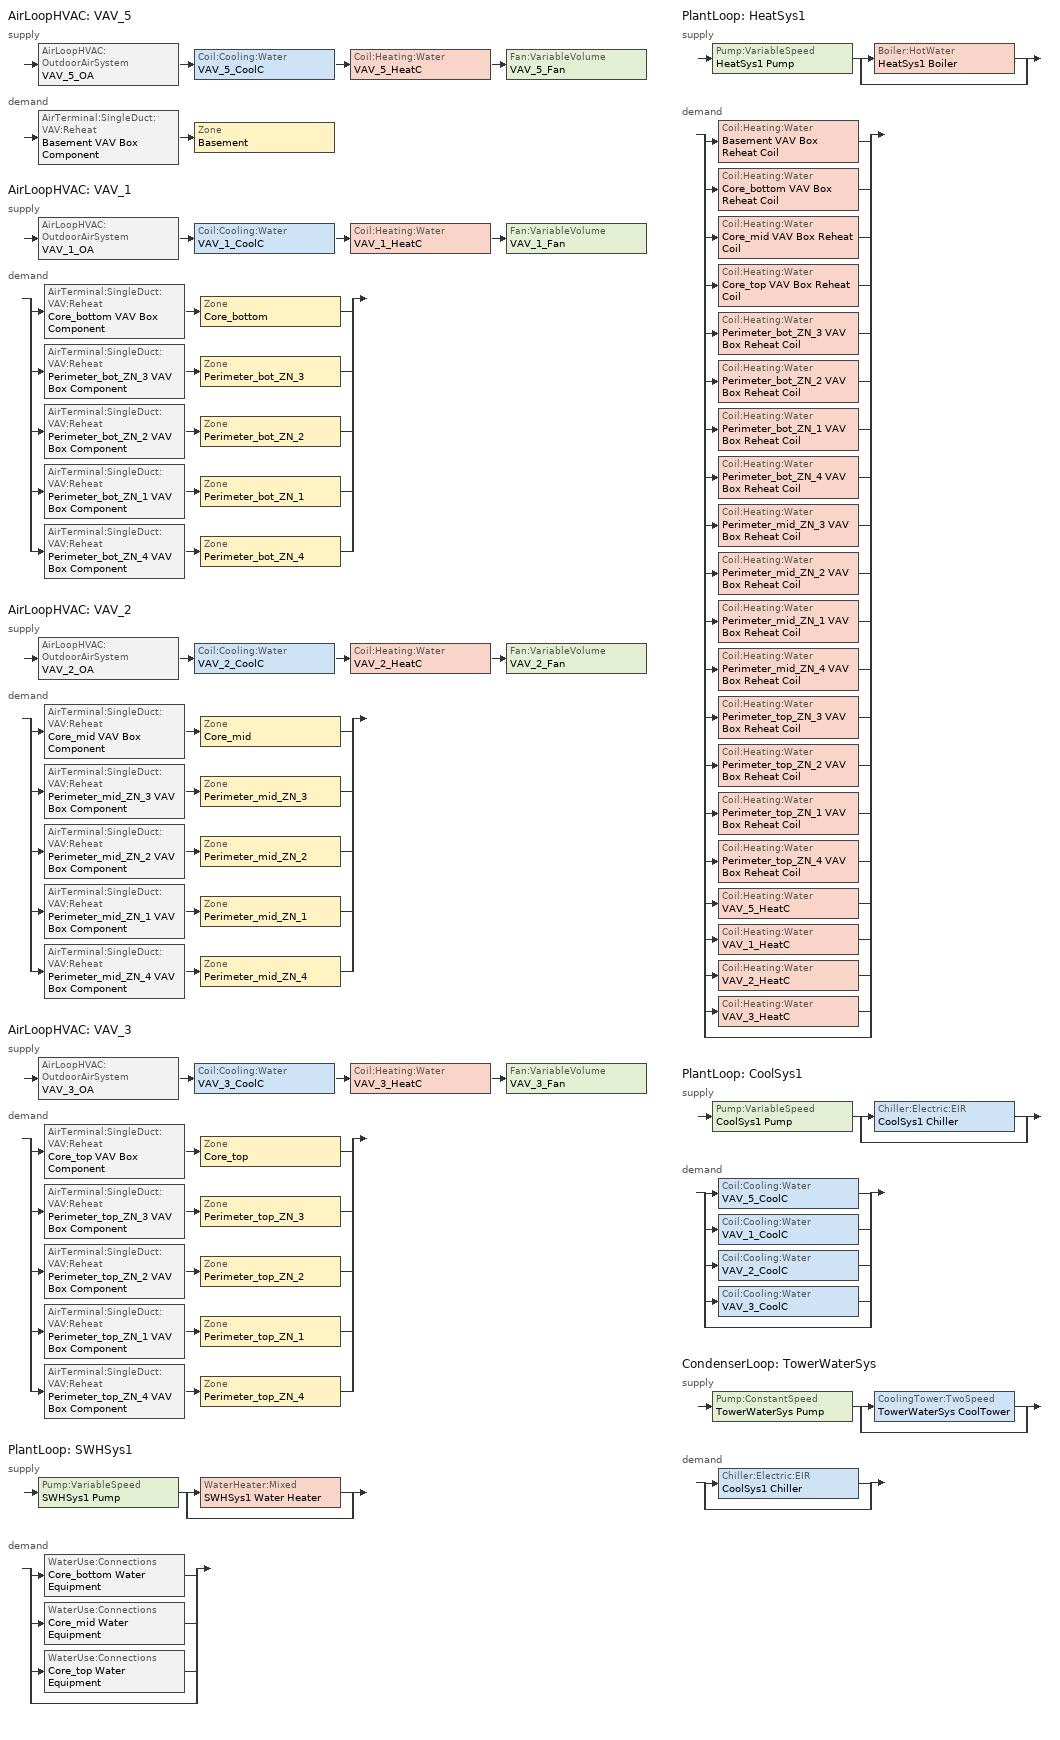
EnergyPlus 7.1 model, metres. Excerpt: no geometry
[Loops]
AirLoopHVAC 'VAV_5'
 supply: AirLoopHVAC:OutdoorAirSystem 'VAV_5_OA' > Coil:Cooling:Water 'VAV_5_CoolC' > Coil:Heating:Water 'VAV_5_HeatC' > Fan:VariableVolume 'VAV_5_Fan'
 demand: AirTerminal:SingleDuct:VAV:Reheat 'Basement VAV Box Component' > Zone 'Basement'
AirLoopHVAC 'VAV_1'
 supply: AirLoopHVAC:OutdoorAirSystem 'VAV_1_OA' > Coil:Cooling:Water 'VAV_1_CoolC' > Coil:Heating:Water 'VAV_1_HeatC' > Fan:VariableVolume 'VAV_1_Fan'
 demand: split
  | AirTerminal:SingleDuct:VAV:Reheat 'Core_bottom VAV Box Component' > Zone 'Core_bottom'
  | AirTerminal:SingleDuct:VAV:Reheat 'Perimeter_bot_ZN_3 VAV Box Component' > Zone 'Perimeter_bot_ZN_3'
  | AirTerminal:SingleDuct:VAV:Reheat 'Perimeter_bot_ZN_2 VAV Box Component' > Zone 'Perimeter_bot_ZN_2'
  | AirTerminal:SingleDuct:VAV:Reheat 'Perimeter_bot_ZN_1 VAV Box Component' > Zone 'Perimeter_bot_ZN_1'
  | AirTerminal:SingleDuct:VAV:Reheat 'Perimeter_bot_ZN_4 VAV Box Component' > Zone 'Perimeter_bot_ZN_4'
AirLoopHVAC 'VAV_2'
 supply: AirLoopHVAC:OutdoorAirSystem 'VAV_2_OA' > Coil:Cooling:Water 'VAV_2_CoolC' > Coil:Heating:Water 'VAV_2_HeatC' > Fan:VariableVolume 'VAV_2_Fan'
 demand: split
  | AirTerminal:SingleDuct:VAV:Reheat 'Core_mid VAV Box Component' > Zone 'Core_mid'
  | AirTerminal:SingleDuct:VAV:Reheat 'Perimeter_mid_ZN_3 VAV Box Component' > Zone 'Perimeter_mid_ZN_3'
  | AirTerminal:SingleDuct:VAV:Reheat 'Perimeter_mid_ZN_2 VAV Box Component' > Zone 'Perimeter_mid_ZN_2'
  | AirTerminal:SingleDuct:VAV:Reheat 'Perimeter_mid_ZN_1 VAV Box Component' > Zone 'Perimeter_mid_ZN_1'
  | AirTerminal:SingleDuct:VAV:Reheat 'Perimeter_mid_ZN_4 VAV Box Component' > Zone 'Perimeter_mid_ZN_4'
AirLoopHVAC 'VAV_3'
 supply: AirLoopHVAC:OutdoorAirSystem 'VAV_3_OA' > Coil:Cooling:Water 'VAV_3_CoolC' > Coil:Heating:Water 'VAV_3_HeatC' > Fan:VariableVolume 'VAV_3_Fan'
 demand: split
  | AirTerminal:SingleDuct:VAV:Reheat 'Core_top VAV Box Component' > Zone 'Core_top'
  | AirTerminal:SingleDuct:VAV:Reheat 'Perimeter_top_ZN_3 VAV Box Component' > Zone 'Perimeter_top_ZN_3'
  | AirTerminal:SingleDuct:VAV:Reheat 'Perimeter_top_ZN_2 VAV Box Component' > Zone 'Perimeter_top_ZN_2'
  | AirTerminal:SingleDuct:VAV:Reheat 'Perimeter_top_ZN_1 VAV Box Component' > Zone 'Perimeter_top_ZN_1'
  | AirTerminal:SingleDuct:VAV:Reheat 'Perimeter_top_ZN_4 VAV Box Component' > Zone 'Perimeter_top_ZN_4'
PlantLoop 'SWHSys1'
 supply: Pump:VariableSpeed 'SWHSys1 Pump' > split
  | WaterHeater:Mixed 'SWHSys1 Water Heater'
  | bypass
 demand: split
  | WaterUse:Connections 'Core_bottom Water Equipment'
  | WaterUse:Connections 'Core_mid Water Equipment'
  | WaterUse:Connections 'Core_top Water Equipment'
  | bypass
PlantLoop 'HeatSys1'
 supply: Pump:VariableSpeed 'HeatSys1 Pump' > split
  | Boiler:HotWater 'HeatSys1 Boiler'
  | bypass
 demand: split
  | Coil:Heating:Water 'Basement VAV Box Reheat Coil'
  | Coil:Heating:Water 'Core_bottom VAV Box Reheat Coil'
  | Coil:Heating:Water 'Core_mid VAV Box Reheat Coil'
  | Coil:Heating:Water 'Core_top VAV Box Reheat Coil'
  | Coil:Heating:Water 'Perimeter_bot_ZN_3 VAV Box Reheat Coil'
  | Coil:Heating:Water 'Perimeter_bot_ZN_2 VAV Box Reheat Coil'
  | Coil:Heating:Water 'Perimeter_bot_ZN_1 VAV Box Reheat Coil'
  | Coil:Heating:Water 'Perimeter_bot_ZN_4 VAV Box Reheat Coil'
  | Coil:Heating:Water 'Perimeter_mid_ZN_3 VAV Box Reheat Coil'
  | Coil:Heating:Water 'Perimeter_mid_ZN_2 VAV Box Reheat Coil'
  | Coil:Heating:Water 'Perimeter_mid_ZN_1 VAV Box Reheat Coil'
  | Coil:Heating:Water 'Perimeter_mid_ZN_4 VAV Box Reheat Coil'
  | Coil:Heating:Water 'Perimeter_top_ZN_3 VAV Box Reheat Coil'
  | Coil:Heating:Water 'Perimeter_top_ZN_2 VAV Box Reheat Coil'
  | Coil:Heating:Water 'Perimeter_top_ZN_1 VAV Box Reheat Coil'
  | Coil:Heating:Water 'Perimeter_top_ZN_4 VAV Box Reheat Coil'
  | Coil:Heating:Water 'VAV_5_HeatC'
  | Coil:Heating:Water 'VAV_1_HeatC'
  | Coil:Heating:Water 'VAV_2_HeatC'
  | Coil:Heating:Water 'VAV_3_HeatC'
  | bypass
PlantLoop 'CoolSys1'
 supply: Pump:VariableSpeed 'CoolSys1 Pump' > split
  | Chiller:Electric:EIR 'CoolSys1 Chiller'
  | bypass
 demand: split
  | Coil:Cooling:Water 'VAV_5_CoolC'
  | Coil:Cooling:Water 'VAV_1_CoolC'
  | Coil:Cooling:Water 'VAV_2_CoolC'
  | Coil:Cooling:Water 'VAV_3_CoolC'
  | bypass
CondenserLoop 'TowerWaterSys'
 supply: Pump:ConstantSpeed 'TowerWaterSys Pump' > split
  | CoolingTower:TwoSpeed 'TowerWaterSys CoolTower'
  | bypass
 demand: split
  | Chiller:Electric:EIR 'CoolSys1 Chiller'
  | bypass
[ComponentCost:LineItem]
Name | Line Item Type | Item | Cost per Each {$} | Quantity | Cost per Unit of Output Capacity {$/kW}
People:Basement | General | Basement | 1 | 95.8476
LIGHTING EQUIP:Basement | Lights | Basement |  |  | 1
ElectricEquipment:Basement:PlugMisc | General | Basement | 1 | 17.2454
People:Core_bottom | General | Core_bottom | 1 | 136.239
LIGHTING EQUIP:Core_bottom | Lights | Core_bottom |  |  | 1
ElectricEquipment:Core_bottom:PlugMisc | General | Core_bottom | 1 | 20.4358
People:Core_mid | General | Core_mid | 1 | 1362.39
LIGHTING EQUIP:Core_mid | Lights | Core_mid |  |  | 1
ElectricEquipment:Core_mid:PlugMisc | General | Core_mid | 1 | 204.3585
Infiltration:Core_top | General | Core_top | 1 | 0.7721
People:Core_top | General | Core_top | 1 | 136.239
LIGHTING EQUIP:Core_top | Lights | Core_top |  |  | 1
ElectricEquipment:Core_top:Elevators | General | Core_top | 1 | 240.7403
Infiltration:Perimeter_bot_ZN_3 | General | Perimeter_bot_ZN_3 | 1 | 0.0597
People:Perimeter_bot_ZN_3 | General | Perimeter_bot_ZN_3 | 1 | 16.8616
LIGHTING EQUIP:Perimeter_bot_ZN_3 | Lights | Perimeter_bot_ZN_3 |  |  | 1
ElectricEquipment:Perimeter_bot_ZN_3:PlugMisc | General | Perimeter_bot_ZN_3 | 1 | 2.5292
Infiltration:Perimeter_bot_ZN_2 | General | Perimeter_bot_ZN_2 | 1 | 0.04
People:Perimeter_bot_ZN_2 | General | Perimeter_bot_ZN_2 | 1 | 10.8663
LIGHTING EQUIP:Perimeter_bot_ZN_2 | Lights | Perimeter_bot_ZN_2 |  |  | 1
ElectricEquipment:Perimeter_bot_ZN_2:PlugMisc | General | Perimeter_bot_ZN_2 | 1 | 1.6299
Infiltration:Perimeter_bot_ZN_1 | General | Perimeter_bot_ZN_1 | 1 | 0.0597
People:Perimeter_bot_ZN_1 | General | Perimeter_bot_ZN_1 | 1 | 16.862
LIGHTING EQUIP:Perimeter_bot_ZN_1 | Lights | Perimeter_bot_ZN_1 |  |  | 1
ElectricEquipment:Perimeter_bot_ZN_1:PlugMisc | General | Perimeter_bot_ZN_1 | 1 | 2.5293
Infiltration:Perimeter_bot_ZN_4 | General | Perimeter_bot_ZN_4 | 1 | 0.04
People:Perimeter_bot_ZN_4 | General | Perimeter_bot_ZN_4 | 1 | 10.8663
LIGHTING EQUIP:Perimeter_bot_ZN_4 | Lights | Perimeter_bot_ZN_4 |  |  | 1
ElectricEquipment:Perimeter_bot_ZN_4:PlugMisc | General | Perimeter_bot_ZN_4 | 1 | 1.6299
Infiltration:Perimeter_mid_ZN_3 | General | Perimeter_mid_ZN_3 | 1 | 0.5972
People:Perimeter_mid_ZN_3 | General | Perimeter_mid_ZN_3 | 1 | 168.6161
LIGHTING EQUIP:Perimeter_mid_ZN_3 | Lights | Perimeter_mid_ZN_3 |  |  | 1
ElectricEquipment:Perimeter_mid_ZN_3:PlugMisc | General | Perimeter_mid_ZN_3 | 1 | 25.2924
Infiltration:Perimeter_mid_ZN_2 | General | Perimeter_mid_ZN_2 | 1 | 0.4003
People:Perimeter_mid_ZN_2 | General | Perimeter_mid_ZN_2 | 1 | 108.6626
LIGHTING EQUIP:Perimeter_mid_ZN_2 | Lights | Perimeter_mid_ZN_2 |  |  | 1
ElectricEquipment:Perimeter_mid_ZN_2:PlugMisc | General | Perimeter_mid_ZN_2 | 1 | 16.2994
Infiltration:Perimeter_mid_ZN_1 | General | Perimeter_mid_ZN_1 | 1 | 0.5972
People:Perimeter_mid_ZN_1 | General | Perimeter_mid_ZN_1 | 1 | 168.6198
LIGHTING EQUIP:Perimeter_mid_ZN_1 | Lights | Perimeter_mid_ZN_1 |  |  | 1
ElectricEquipment:Perimeter_mid_ZN_1:PlugMisc | General | Perimeter_mid_ZN_1 | 1 | 25.293
Infiltration:Perimeter_mid_ZN_4 | General | Perimeter_mid_ZN_4 | 1 | 0.4003
People:Perimeter_mid_ZN_4 | General | Perimeter_mid_ZN_4 | 1 | 108.6626
LIGHTING EQUIP:Perimeter_mid_ZN_4 | Lights | Perimeter_mid_ZN_4 |  |  | 1
ElectricEquipment:Perimeter_mid_ZN_4:PlugMisc | General | Perimeter_mid_ZN_4 | 1 | 16.2994
Infiltration:Perimeter_top_ZN_3 | General | Perimeter_top_ZN_3 | 1 | 0.1553
People:Perimeter_top_ZN_3 | General | Perimeter_top_ZN_3 | 1 | 16.8616
LIGHTING EQUIP:Perimeter_top_ZN_3 | Lights | Perimeter_top_ZN_3 |  |  | 1
ElectricEquipment:Perimeter_top_ZN_3:PlugMisc | General | Perimeter_top_ZN_3 | 1 | 2.5292
Infiltration:Perimeter_top_ZN_2 | General | Perimeter_top_ZN_2 | 1 | 0.1016
People:Perimeter_top_ZN_2 | General | Perimeter_top_ZN_2 | 1 | 10.8663
LIGHTING EQUIP:Perimeter_top_ZN_2 | Lights | Perimeter_top_ZN_2 |  |  | 1
ElectricEquipment:Perimeter_top_ZN_2:PlugMisc | General | Perimeter_top_ZN_2 | 1 | 1.6299
Infiltration:Perimeter_top_ZN_1 | General | Perimeter_top_ZN_1 | 1 | 0.1553
People:Perimeter_top_ZN_1 | General | Perimeter_top_ZN_1 | 1 | 16.862
LIGHTING EQUIP:Perimeter_top_ZN_1 | Lights | Perimeter_top_ZN_1 |  |  | 1
ElectricEquipment:Perimeter_top_ZN_1:PlugMisc | General | Perimeter_top_ZN_1 | 1 | 2.5293
Infiltration:Perimeter_top_ZN_4 | General | Perimeter_top_ZN_4 | 1 | 0.1016
People:Perimeter_top_ZN_4 | General | Perimeter_top_ZN_4 | 1 | 10.8663
LIGHTING EQUIP:Perimeter_top_ZN_4 | Lights | Perimeter_top_ZN_4 |  |  | 1
ElectricEquipment:Perimeter_top_ZN_4:PlugMisc | General | Perimeter_top_ZN_4 | 1 | 1.6299
[Sizing:Zone] Zone Cooling Design Supply Air Temperature {C}=14; Zone Heating Design Supply Air Temperature {C}=40; Zone Cooling Design Supply Air Humidity Ratio {kg-H2O/kg-air}=0.0085; Zone Heating Design Supply Air Humidity Ratio {kg-H2O/kg-air}=0.008; Cooling Design Air Flow Method=DesignDayWithLimit; Cooling Minimum Air Flow {m3/s}=0; Cooling Minimum Air Flow Fraction=0; Heating Design Air Flow Method=DesignDay; Heating Design Air Flow Rate {m3/s}=0
Name | Design Specification Outdoor Air Object
Basement | SZ DSOA Basement
Core_bottom | SZ DSOA Core_bottom
Core_mid | SZ DSOA Core_mid
Core_top | SZ DSOA Core_top
Perimeter_bot_ZN_3 | SZ DSOA Perimeter_bot_ZN_3
Perimeter_bot_ZN_2 | SZ DSOA Perimeter_bot_ZN_2
Perimeter_bot_ZN_1 | SZ DSOA Perimeter_bot_ZN_1
Perimeter_bot_ZN_4 | SZ DSOA Perimeter_bot_ZN_4
Perimeter_mid_ZN_3 | SZ DSOA Perimeter_mid_ZN_3
Perimeter_mid_ZN_2 | SZ DSOA Perimeter_mid_ZN_2
Perimeter_mid_ZN_1 | SZ DSOA Perimeter_mid_ZN_1
Perimeter_mid_ZN_4 | SZ DSOA Perimeter_mid_ZN_4
Perimeter_top_ZN_3 | SZ DSOA Perimeter_top_ZN_3
Perimeter_top_ZN_2 | SZ DSOA Perimeter_top_ZN_2
Perimeter_top_ZN_1 | SZ DSOA Perimeter_top_ZN_1
Perimeter_top_ZN_4 | SZ DSOA Perimeter_top_ZN_4
[DesignSpecification:OutdoorAir] Outdoor Air Method=Flow/Zone; Outdoor Air Flow per Person {m3/s-person}=0; Outdoor Air Flow per Zone Floor Area {m3/s-m2}=0
Name | Outdoor Air Flow per Zone {m3/s}
SZ DSOA Basement | 0.958476
SZ DSOA Core_bottom; SZ DSOA Core_mid; SZ DSOA Core_top | 1.36239
SZ DSOA Perimeter_bot_ZN_3; SZ DSOA Perimeter_mid_ZN_3; SZ DSOA Perimeter_top_ZN_3 | 0.168616
SZ DSOA Perimeter_bot_ZN_2; SZ DSOA Perimeter_bot_ZN_4; SZ DSOA Perimeter_mid_ZN_2; SZ DSOA Perimeter_mid_ZN_4; SZ DSOA Perimeter_top_ZN_2; SZ DSOA Perimeter_top_ZN_4 | 0.108663
SZ DSOA Perimeter_bot_ZN_1; SZ DSOA Perimeter_mid_ZN_1; SZ DSOA Perimeter_top_ZN_1 | 0.16862
[ZoneControl:Thermostat] Control Type Schedule=Dual Zone Control Type Sched
Name | Zone or ZoneList | Control 1
Basement Thermostat | Basement | Basement DualSPSched
Core_bottom Thermostat | Core_bottom | Core_bottom DualSPSched
Core_mid Thermostat | Core_mid | Core_mid DualSPSched
Core_top Thermostat | Core_top | Core_top DualSPSched
Perimeter_bot_ZN_3 Thermostat | Perimeter_bot_ZN_3 | Perimeter_bot_ZN_3 DualSPSched
Perimeter_bot_ZN_2 Thermostat | Perimeter_bot_ZN_2 | Perimeter_bot_ZN_2 DualSPSched
Perimeter_bot_ZN_1 Thermostat | Perimeter_bot_ZN_1 | Perimeter_bot_ZN_1 DualSPSched
Perimeter_bot_ZN_4 Thermostat | Perimeter_bot_ZN_4 | Perimeter_bot_ZN_4 DualSPSched
Perimeter_mid_ZN_3 Thermostat | Perimeter_mid_ZN_3 | Perimeter_mid_ZN_3 DualSPSched
Perimeter_mid_ZN_2 Thermostat | Perimeter_mid_ZN_2 | Perimeter_mid_ZN_2 DualSPSched
Perimeter_mid_ZN_1 Thermostat | Perimeter_mid_ZN_1 | Perimeter_mid_ZN_1 DualSPSched
Perimeter_mid_ZN_4 Thermostat | Perimeter_mid_ZN_4 | Perimeter_mid_ZN_4 DualSPSched
Perimeter_top_ZN_3 Thermostat | Perimeter_top_ZN_3 | Perimeter_top_ZN_3 DualSPSched
Perimeter_top_ZN_2 Thermostat | Perimeter_top_ZN_2 | Perimeter_top_ZN_2 DualSPSched
Perimeter_top_ZN_1 Thermostat | Perimeter_top_ZN_1 | Perimeter_top_ZN_1 DualSPSched
Perimeter_top_ZN_4 Thermostat | Perimeter_top_ZN_4 | Perimeter_top_ZN_4 DualSPSched
[ThermostatSetpoint:DualSetpoint] Heating Setpoint Temperature Schedule=HTGSETP_SCH; Cooling Setpoint Temperature Schedule=CLGSETP_SCH
Basement DualSPSched; Core_bottom DualSPSched; Core_mid DualSPSched; Core_top DualSPSched; Perimeter_bot_ZN_3 DualSPSched; Perimeter_bot_ZN_2 DualSPSched; Perimeter_bot_ZN_1 DualSPSched; Perimeter_bot_ZN_4 DualSPSched; Perimeter_mid_ZN_3 DualSPSched; Perimeter_mid_ZN_2 DualSPSched; Perimeter_mid_ZN_1 DualSPSched; Perimeter_mid_ZN_4 DualSPSched; Perimeter_top_ZN_3 DualSPSched; Perimeter_top_ZN_2 DualSPSched; Perimeter_top_ZN_1 DualSPSched; Perimeter_top_ZN_4 DualSPSched
[Zone equipment]
Basement: Basement VAV Box Component
Core_bottom: Core_bottom VAV Box Component
Core_mid: Core_mid VAV Box Component
Core_top: Core_top VAV Box Component
Perimeter_bot_ZN_3: Perimeter_bot_ZN_3 VAV Box Component
Perimeter_bot_ZN_2: Perimeter_bot_ZN_2 VAV Box Component
Perimeter_bot_ZN_1: Perimeter_bot_ZN_1 VAV Box Component
Perimeter_bot_ZN_4: Perimeter_bot_ZN_4 VAV Box Component
Perimeter_mid_ZN_3: Perimeter_mid_ZN_3 VAV Box Component
Perimeter_mid_ZN_2: Perimeter_mid_ZN_2 VAV Box Component
Perimeter_mid_ZN_1: Perimeter_mid_ZN_1 VAV Box Component
Perimeter_mid_ZN_4: Perimeter_mid_ZN_4 VAV Box Component
Perimeter_top_ZN_3: Perimeter_top_ZN_3 VAV Box Component
Perimeter_top_ZN_2: Perimeter_top_ZN_2 VAV Box Component
Perimeter_top_ZN_1: Perimeter_top_ZN_1 VAV Box Component
Perimeter_top_ZN_4: Perimeter_top_ZN_4 VAV Box Component
[AirTerminal:SingleDuct:VAV:Reheat] Availability Schedule=ALWAYS_ON; Maximum Air Flow Rate {m3/s}=AUTOSIZE; Zone Minimum Air Flow Input Method=Constant; Constant Minimum Air Flow Fraction=0.3; Maximum Hot Water or Steam Flow Rate {m3/s}=AUTOSIZE; Minimum Hot Water or Steam Flow Rate {m3/s}=0; Convergence Tolerance=0.001; Damper Heating Action=Normal; Maximum Flow per Zone Floor Area During Reheat=AUTOCALCULATE; Maximum Flow Fraction During Reheat=AUTOCALCULATE
Name | Reheat Coil
Basement VAV Box Component | Basement VAV Box Reheat Coil
Core_bottom VAV Box Component | Core_bottom VAV Box Reheat Coil
Core_mid VAV Box Component | Core_mid VAV Box Reheat Coil
Core_top VAV Box Component | Core_top VAV Box Reheat Coil
Perimeter_bot_ZN_3 VAV Box Component | Perimeter_bot_ZN_3 VAV Box Reheat Coil
Perimeter_bot_ZN_2 VAV Box Component | Perimeter_bot_ZN_2 VAV Box Reheat Coil
Perimeter_bot_ZN_1 VAV Box Component | Perimeter_bot_ZN_1 VAV Box Reheat Coil
Perimeter_bot_ZN_4 VAV Box Component | Perimeter_bot_ZN_4 VAV Box Reheat Coil
Perimeter_mid_ZN_3 VAV Box Component | Perimeter_mid_ZN_3 VAV Box Reheat Coil
Perimeter_mid_ZN_2 VAV Box Component | Perimeter_mid_ZN_2 VAV Box Reheat Coil
Perimeter_mid_ZN_1 VAV Box Component | Perimeter_mid_ZN_1 VAV Box Reheat Coil
Perimeter_mid_ZN_4 VAV Box Component | Perimeter_mid_ZN_4 VAV Box Reheat Coil
Perimeter_top_ZN_3 VAV Box Component | Perimeter_top_ZN_3 VAV Box Reheat Coil
Perimeter_top_ZN_2 VAV Box Component | Perimeter_top_ZN_2 VAV Box Reheat Coil
Perimeter_top_ZN_1 VAV Box Component | Perimeter_top_ZN_1 VAV Box Reheat Coil
Perimeter_top_ZN_4 VAV Box Component | Perimeter_top_ZN_4 VAV Box Reheat Coil
[Coil:Heating:Water] Availability Schedule=ALWAYS_ON; U-Factor Times Area Value {W/K}=AUTOSIZE; Maximum Water Flow Rate {m3/s}=AUTOSIZE; Performance Input Method=UFactorTimesAreaAndDesignWaterFlowRate; Rated Capacity {W}=AUTOSIZE; Rated Inlet Water Temperature {C}=82.2; Rated Inlet Air Temperature {C}=16.6; Rated Outlet Water Temperature {C}=71.1; Rated Outlet Air Temperature {C}=32.2
Basement VAV Box Reheat Coil; Core_bottom VAV Box Reheat Coil; Core_mid VAV Box Reheat Coil; Core_top VAV Box Reheat Coil; Perimeter_bot_ZN_3 VAV Box Reheat Coil; Perimeter_bot_ZN_2 VAV Box Reheat Coil; Perimeter_bot_ZN_1 VAV Box Reheat Coil; Perimeter_bot_ZN_4 VAV Box Reheat Coil; Perimeter_mid_ZN_3 VAV Box Reheat Coil; Perimeter_mid_ZN_2 VAV Box Reheat Coil; Perimeter_mid_ZN_1 VAV Box Reheat Coil; Perimeter_mid_ZN_4 VAV Box Reheat Coil; Perimeter_top_ZN_3 VAV Box Reheat Coil; Perimeter_top_ZN_2 VAV Box Reheat Coil; Perimeter_top_ZN_1 VAV Box Reheat Coil; Perimeter_top_ZN_4 VAV Box Reheat Coil; VAV_5_HeatC; VAV_1_HeatC; VAV_2_HeatC; VAV_3_HeatC
[WaterUse:Connections]
Name | Water Use Equipment 1
Core_bottom Water Equipment | Core_bottom Water Equipment
Core_mid Water Equipment | Core_mid Water Equipment
Core_top Water Equipment | Core_top Water Equipment
[WaterUse:Equipment] Peak Flow Rate {m3/s}=2.23972e-05; Flow Rate Fraction Schedule=BLDG_SWH_SCH
Name | Target Temperature Schedule | Hot Water Supply Temperature Schedule | Zone | Sensible Fraction Schedule | Latent Fraction Schedule
Core_bottom Water Equipment | Core_bottom Water Equipment Temp Sched | Core_bottom Water Equipment Hot Supply Temp Sched | Core_bottom | Core_bottom Water Equipment Sensible fract sched | Core_bottom Water Equipment Latent fract sched
Core_mid Water Equipment | Core_mid Water Equipment Temp Sched | Core_mid Water Equipment Hot Supply Temp Sched | Core_mid | Core_mid Water Equipment Sensible fract sched | Core_mid Water Equipment Latent fract sched
Core_top Water Equipment | Core_top Water Equipment Temp Sched | Core_top Water Equipment Hot Supply Temp Sched | Core_top | Core_top Water Equipment Sensible fract sched | Core_top Water Equipment Latent fract sched
[AirLoopHVAC] Design Supply Air Flow Rate {m3/s}=AUTOSIZE
VAV_5; VAV_1; VAV_2; VAV_3
[Controller:WaterCoil] Control Variable=Temperature; Actuator Variable=Flow; Maximum Actuated Flow {m3/s}=AUTOSIZE; Minimum Actuated Flow {m3/s}=0
Name | Action | Controller Convergence Tolerance {deltaC}
VAV_5_CoolC_Controller; VAV_1_CoolC_Controller; VAV_2_CoolC_Controller; VAV_3_CoolC_Controller | Reverse
VAV_5_HeatC_Controller; VAV_1_HeatC_Controller; VAV_2_HeatC_Controller; VAV_3_HeatC_Controller | Normal | 0.0001
[SetpointManager:Scheduled] Control Variable=Temperature
Name | Schedule | Setpoint Node or NodeList
VAV_5 SAT setpoint | Seasonal-Reset-Supply-Air-Temp-Sch | VAV_5 Supply Equipment Outlet Node
VAV_1 SAT setpoint | Seasonal-Reset-Supply-Air-Temp-Sch | VAV_1 Supply Equipment Outlet Node
VAV_2 SAT setpoint | Seasonal-Reset-Supply-Air-Temp-Sch | VAV_2 Supply Equipment Outlet Node
VAV_3 SAT setpoint | Seasonal-Reset-Supply-Air-Temp-Sch | VAV_3 Supply Equipment Outlet Node
SWHSys1 Loop Setpoint Manager | SWHSys1-Loop-Temp-Schedule | SWHSys1 Supply Outlet Node
HeatSys1 Loop Setpoint Manager | HW-Loop-Temp-Schedule | HeatSys1 Supply Outlet Node
HeatSys1 Boiler Setpoint Manager | HW-Loop-Temp-Schedule | HeatSys1 Supply Equipment Outlet Node
CoolSys1 Loop Setpoint Manager | CW-Loop-Temp-Schedule | CoolSys1 Supply Outlet Node
CoolSys1 Chiller Setpoint Manager | CW-Loop-Temp-Schedule | CoolSys1 Supply Equipment Outlet Node
[SetpointManager:MixedAir] Control Variable=Temperature
Name | Setpoint Node or NodeList
VAV_5_CoolC SAT Manager | VAV_5_CoolC-VAV_5_HeatCNode
VAV_5_HeatC SAT Manager | VAV_5_HeatC-VAV_5_FanNode
VAV_5_OAMixed Air Temp Manager | VAV_5_OA-VAV_5_CoolCNode
VAV_1_CoolC SAT Manager | VAV_1_CoolC-VAV_1_HeatCNode
VAV_1_HeatC SAT Manager | VAV_1_HeatC-VAV_1_FanNode
VAV_1_OAMixed Air Temp Manager | VAV_1_OA-VAV_1_CoolCNode
VAV_2_CoolC SAT Manager | VAV_2_CoolC-VAV_2_HeatCNode
VAV_2_HeatC SAT Manager | VAV_2_HeatC-VAV_2_FanNode
VAV_2_OAMixed Air Temp Manager | VAV_2_OA-VAV_2_CoolCNode
VAV_3_CoolC SAT Manager | VAV_3_CoolC-VAV_3_HeatCNode
VAV_3_HeatC SAT Manager | VAV_3_HeatC-VAV_3_FanNode
VAV_3_OAMixed Air Temp Manager | VAV_3_OA-VAV_3_CoolCNode
[Sizing:System] Type of Load to Size On=Sensible; Design Outdoor Air Flow Rate {m3/s}=AUTOSIZE; Minimum System Air Flow Ratio=0.3; Preheat Design Temperature {C}=7; Preheat Design Humidity Ratio {kg-H2O/kg-Air}=0.008; Precool Design Temperature {C}=12.8; Precool Design Humidity Ratio {kg-H2O/kg-Air}=0.008; Central Cooling Design Supply Air Temperature {C}=12.8; Central Heating Design Supply Air Temperature {C}=16.7; Sizing Option=NonCoincident; 100% Outdoor Air in Cooling=No; 100% Outdoor Air in Heating=No; Central Cooling Design Supply Air Humidity Ratio {kg-H2O/kg-Air}=0.0085; Central Heating Design Supply Air Humidity Ratio {kg-H2O/kg-Air}=0.008; Cooling Design Air Flow Method=DesignDay; Cooling Design Air Flow Rate {m3/s}=0; Heating Design Air Flow Method=DesignDay; Heating Design Air Flow Rate {m3/s}=0
VAV_5; VAV_1; VAV_2; VAV_3
[Controller:OutdoorAir] Minimum Outdoor Air Flow Rate {m3/s}=AUTOSIZE; Maximum Outdoor Air Flow Rate {m3/s}=AUTOSIZE; Economizer Control Type=DifferentialDryBulb; Economizer Control Action Type=ModulateFlow; Economizer Maximum Limit Dry-Bulb Temperature {C}=28; Economizer Maximum Limit Enthalpy {J/kg}=64000; Economizer Minimum Limit Dry-Bulb Temperature {C}=-100; Lockout Type=NoLockout; Minimum Limit Type=FixedMinimum; Minimum Outdoor Air Schedule=MinOA_MotorizedDamper_Sched
VAV_5_OA_Controller; VAV_1_OA_Controller; VAV_2_OA_Controller; VAV_3_OA_Controller
[Coil:Cooling:Water] Availability Schedule=ALWAYS_ON; Design Water Flow Rate {m3/s}=AUTOSIZE; Design Air Flow Rate {m3/s}=AUTOSIZE; Design Inlet Water Temperature {C}=AUTOSIZE; Design Inlet Air Temperature {C}=AUTOSIZE; Design Outlet Air Temperature {C}=AUTOSIZE; Design Inlet Air Humidity Ratio {kg-H2O/kg-air}=AUTOSIZE; Design Outlet Air Humidity Ratio {kg-H2O/kg-air}=AUTOSIZE; Type of Analysis=SimpleAnalysis; Heat Exchanger Configuration=CrossFlow
VAV_5_CoolC; VAV_1_CoolC; VAV_2_CoolC; VAV_3_CoolC
[Fan:VariableVolume] Availability Schedule=HVACOperationSchd; Maximum Flow Rate {m3/s}=AUTOSIZE; Fan Power Minimum Flow Rate Input Method=FixedFlowRate; Fan Power Minimum Air Flow Rate {m3/s}=0; Motor In Airstream Fraction=1; Fan Power Coefficient 1=0.0407599; Fan Power Coefficient 2=0.088045; Fan Power Coefficient 3=-0.0729261; Fan Power Coefficient 4=0.94374; Fan Power Coefficient 5=0
Name | Fan Efficiency | Pressure Rise {Pa} | Motor Efficiency
VAV_5_Fan | 0.6006 | 1388.304 | 0.924
VAV_1_Fan | 0.61165 | 1388.304 | 0.941
VAV_2_Fan | 0.6175 | 1388.304 | 0.95
VAV_3_Fan | 0.61425 | 1572.416 | 0.945
[PlantLoop] Fluid Type=Water; Maximum Loop Flow Rate {m3/s}=AUTOSIZE; Minimum Loop Flow Rate {m3/s}=0; Plant Loop Volume {m3}=AUTOSIZE; Load Distribution Scheme=Optimal
Name | Plant Equipment Operation Scheme | Maximum Loop Temperature {C} | Minimum Loop Temperature {C}
SWHSys1 | SWHSys1 Loop Operation Scheme List | 60 | 10
HeatSys1 | HeatSys1 Loop Operation Scheme List | 100 | 10
CoolSys1 | CoolSys1 Loop Operation Scheme List | 98 | 1
[Sizing:Plant]
Name | Loop Type | Design Loop Exit Temperature {C} | Loop Design Temperature Difference {deltaC}
SWHSys1 | Heating | 60 | 5
HeatSys1 | Heating | 82.2 | 11.1
CoolSys1 | Cooling | 6.67 | 6.67
TowerWaterSys | CONDENSER | 29.4 | 5.6
[PlantEquipmentOperationSchemes] Control Scheme 1 Schedule=PlantOnSched
Name | Control Scheme 1
SWHSys1 Loop Operation Scheme List | SWHSys1 Operation Scheme
HeatSys1 Loop Operation Scheme List | HeatSys1 Operation Scheme
CoolSys1 Loop Operation Scheme List | CoolSys1 Operation Scheme
[PlantEquipmentOperation:HeatingLoad] Load Range 1 Lower Limit {W}=0; Load Range 1 Upper Limit {W}=1000000000000000
Name | Range 1 Equipment List
SWHSys1 Operation Scheme | SWHSys1 Equipment List
HeatSys1 Operation Scheme | HeatSys1 Equipment List
[PlantEquipmentList]
SWHSys1 Equipment List: SWHSys1 Water Heater
HeatSys1 Equipment List: HeatSys1 Boiler
CoolSys1 Equipment List: CoolSys1 Chiller
[Pump:VariableSpeed] Rated Flow Rate {m3/s}=AUTOSIZE; Rated Pump Head {Pa}=179352; Rated Power Consumption {W}=AUTOSIZE; Fraction of Motor Inefficiencies to Fluid Stream=0; Coefficient 1 of the Part Load Performance Curve=0; Coefficient 2 of the Part Load Performance Curve=1; Coefficient 3 of the Part Load Performance Curve=0; Coefficient 4 of the Part Load Performance Curve=0; Minimum Flow Rate {m3/s}=0; Pump Control Type=Intermittent
Name | Motor Efficiency
SWHSys1 Pump | 0.85
HeatSys1 Pump | 0.875
CoolSys1 Pump | 0.9
[WaterHeater:Mixed]
SWHSys1 Water Heater: Tank Volume {m3}=0.7571; Setpoint Temperature Schedule=SWHSys1 Water Heater Setpoint Temperature Schedule Name; Deadband Temperature Difference {deltaC}=2; Maximum Temperature Limit {C}=82.2222; Heater Control Type=Cycle; Heater Maximum Capacity {W}=845000; Heater Fuel Type=NATURALGAS; Heater Thermal Efficiency=0.8; Off Cycle Parasitic Fuel Consumption Rate {W}=20; Off Cycle Parasitic Fuel Type=NATURALGAS; Off Cycle Parasitic Heat Fraction to Tank=0.8; On Cycle Parasitic Fuel Type=NATURALGAS; Ambient Temperature Indicator=SCHEDULE; Ambient Temperature Schedule=SWHSys1 Water Heater Ambient Temperature Schedule Name; Off Cycle Loss Coefficient to Ambient Temperature {W/K}=6; On Cycle Loss Coefficient to Ambient Temperature {W/K}=6; Use Side Effectiveness=1; Source Side Effectiveness=1; Use Side Design Flow Rate {m3/s}=AUTOSIZE; Source Side Design Flow Rate {m3/s}=AUTOSIZE; Indirect Water Heating Recovery Time {hr}=1.5
[Boiler:HotWater]
HeatSys1 Boiler: Fuel Type=NATURALGAS; Nominal Capacity {W}=AUTOSIZE; Nominal Thermal Efficiency=0.786; Efficiency Curve Temperature Evaluation Variable=LeavingBoiler; Design Water Outlet Temperature {C}=82.2; Design Water Flow Rate {m3/s}=AUTOSIZE; Minimum Part Load Ratio=0; Maximum Part Load Ratio=1.2; Optimum Part Load Ratio=1; Water Outlet Upper Temperature Limit {C}=95; Boiler Flow Mode=VariableFlow; Parasitic Electric Load {W}=0; Sizing Factor=1
[PlantEquipmentOperation:CoolingLoad] Load Range 1 Lower Limit {W}=0
Name | Load Range 1 Upper Limit {W} | Range 1 Equipment List
CoolSys1 Operation Scheme | 100000000000000 | CoolSys1 Equipment List
TowerWaterSys Operation Scheme | 1000000000000 | TowerWaterSys Equipment List
[Chiller:Electric:EIR]
CoolSys1 Chiller: Reference Capacity {W}=AUTOSIZE; Reference COP {W/W}=5.5; Reference Leaving Chilled Water Temperature {C}=6.67; Reference Entering Condenser Fluid Temperature {C}=29.4; Reference Chilled Water Flow Rate {m3/s}=AutoSize; Reference Condenser Fluid Flow Rate {m3/s}=AutoSize; Cooling Capacity Function of Temperature Curve=TraneChillerClgCapFuncTemp; Electric Input to Cooling Output Ratio Function of Temperature Curve=TraneChillerEIRFuncTemp; Electric Input to Cooling Output Ratio Function of Part Load Ratio Curve=TraneChillerEIRFuncPLR; Minimum Part Load Ratio=0.15; Maximum Part Load Ratio=1; Optimum Part Load Ratio=0.8; Minimum Unloading Ratio=0.15; Condenser Type=WaterCooled; Condenser Fan Power Ratio {W/W}=0; Leaving Chilled Water Lower Temperature Limit {C}=2; Chiller Flow Mode=VariableFlow; Design Heat Recovery Water Flow Rate {m3/s}=0; Sizing Factor=1
[CondenserLoop]
TowerWaterSys: Fluid Type=Water; Condenser Equipment Operation Scheme=TowerWaterSys Loop Operation Scheme List; Maximum Loop Temperature {C}=80; Minimum Loop Temperature {C}=5; Maximum Loop Flow Rate {m3/s}=AUTOSIZE; Minimum Loop Flow Rate {m3/s}=0; Condenser Loop Volume {m3}=AUTOSIZE; Load Distribution Scheme=Sequential
[SetpointManager:FollowOutdoorAirTemperature]
MyCondenserControl: Control Variable=Temperature; Reference Temperature Type=OutdoorAirWetBulb; Offset Temperature Difference {deltaC}=0; Maximum Setpoint Temperature {C}=80; Minimum Setpoint Temperature {C}=5; Setpoint Node or NodeList=TowerWaterSys Supply Outlet Node
[CondenserEquipmentOperationSchemes]
TowerWaterSys Loop Operation Scheme List: Control Scheme 1=TowerWaterSys Operation Scheme; Control Scheme 1 Schedule=PlantOnSched
[CondenserEquipmentList]
TowerWaterSys Equipment List: TowerWaterSys CoolTower
[Pump:ConstantSpeed]
TowerWaterSys Pump: Rated Flow Rate {m3/s}=AUTOSIZE; Rated Pump Head {Pa}=179352; Rated Power Consumption {W}=AUTOSIZE; Motor Efficiency=0.87; Fraction of Motor Inefficiencies to Fluid Stream=0; Pump Control Type=Intermittent
[CoolingTower:TwoSpeed]
TowerWaterSys CoolTower: Design Water Flow Rate {m3/s}=AUTOSIZE; Air Flow Rate at High Fan Speed {m3/s}=AUTOSIZE; Fan Power at High Fan Speed {W}=AUTOSIZE; U-Factor Times Area Value at High Fan Speed {W/K}=AUTOSIZE; Air Flow Rate at Low Fan Speed {m3/s}=AUTOSIZE; Fan Power at Low Fan Speed {W}=AUTOSIZE; U-Factor Times Area Value at Low Fan Speed {W/K}=AUTOSIZE; Air Flow Rate in Free Convection Regime {m3/s}=AUTOSIZE; U-Factor Times Area Value at Free Convection Air Flow Rate {W/K}=AUTOSIZE; Performance Input Method=UFactorTimesAreaAndDesignWaterFlowRate; Evaporation Loss Mode=SaturatedExit; Drift Loss Percent {percent}=0.008; Blowdown Calculation Mode=ConcentrationRatio; Blowdown Concentration Ratio=3; Number of Cells=4; Cell Control=MinimalCell; Sizing Factor=1
[Schedule:Compact]
BLDG_SWH_SCH: Through: 12/31, For: Weekdays SummerDesignDay, Until: 05:00, 0.05, Until: 06:00, 0.08, Until: 07:00, 0.07, Until: 08:00, 0.19, Until: 09:00, 0.35, Until: 10:00, 0.38, Until: 11:00, 0.39, Until: 12:00, 0.47, Until: 13:00, 0.57, Until: 14:00, 0.54, Until: 15:00, 0.34, Until: 16:00, 0.33, Until: 17:00, 0.44, Until: 18:00, 0.26, Until: 19:00, 0.21, Until: 20:00, 0.15, Until: 21:00, 0.17, Until: 22:00, 0.08, Until: 24:00, 0.05, For: Saturday WinterDesignDay, Until: 05:00, 0.05, Until: 06:00, 0.08, Until: 07:00, 0.07, Until: 08:00, 0.11, Until: 09:00, 0.15, Until: 10:00, 0.21, Until: 11:00, 0.19, Until: 12:00, 0.23, Until: 13:00, 0.2, Until: 14:00, 0.19, Until: 15:00, 0.15, Until: 16:00, 0.13, Until: 17:00, 0.14, Until: 21:00, 0.07, Until: 22:00, 0.09, Until: 24:00, 0.05, For: Sunday Holidays AllOtherDays, Until: 05:00, 0.04, Until: 06:00, 0.07, Until: 11:00, 0.04, Until: 13:00, 0.06, Until: 14:00, 0.09, Until: 15:00, 0.06, Until: 21:00, 0.04, Until: 22:00, 0.07, Until: 24:00, 0.04
ALWAYS_ON; PlantOnSched: Through: 12/31, For: AllDays, Until: 24:00, 1
HVACOperationSchd: Through: 12/31, For: Weekdays SummerDesignDay, Until: 06:00, 0, Until: 22:00, 1, Until: 24:00, 0, For: Saturday WinterDesignDay, Until: 06:00, 0, Until: 18:00, 1, Until: 24:00, 0, For: Sunday Holidays AllOtherDays, Until: 24:00, 0
HTGSETP_SCH: Through: 12/31, For: Weekdays, Until: 05:00, 15.6, Until: 19:00, 21, Until: 24:00, 15.6, For SummerDesignDay, Until: 24:00, 15.6, For: Saturday, Until: 06:00, 15.6, Until: 17:00, 21, Until: 24:00, 15.6, For: WinterDesignDay, Until: 24:00, 21, For: Sunday Holidays AllOtherDays, Until: 24:00, 15.6
CLGSETP_SCH: Through: 12/31, For: Weekdays SummerDesignDay, Until: 06:00, 30, Until: 22:00, 24, Until: 24:00, 30, For: Saturday, Until: 06:00, 30, Until: 18:00, 24, Until: 24:00, 30, For WinterDesignDay, Until: 24:00, 30, For: Sunday Holidays AllOtherDays, Until: 24:00, 30
MinOA_MotorizedDamper_Sched: Through: 12/31, For: Weekdays SummerDesignDay, Until: 07:00, 0, Until: 22:00, 1, Until: 24:00, 0, For: Saturday WinterDesignDay, Until: 07:00, 0, Until: 18:00, 1, Until: 24:00, 0, For: Sunday Holidays AllOtherDays, Until: 24:00, 0
Dual Zone Control Type Sched: Through: 12/31, For: AllDays, Until: 24:00, 4
Seasonal-Reset-Supply-Air-Temp-Sch: Through: 3/31, For: AllDays, Until: 24:00, 13, Through: 9/30, For: AllDays, Until: 24:00, 13, Through: 12/31, For: AllDays, Until: 24:00, 13
CW-Loop-Temp-Schedule: Through: 12/31, For: AllDays, Until: 24:00, 6.7
HW-Loop-Temp-Schedule: Through: 12/31, For: AllDays, Until: 24:00, 82.2
Core_bottom Water Equipment Latent fract sched; Core_mid Water Equipment Latent fract sched; Core_top Water Equipment Latent fract sched: Through: 12/31, For: AllDays, Until: 24:00, 0.05
Core_bottom Water Equipment Sensible fract sched; Core_mid Water Equipment Sensible fract sched; Core_top Water Equipment Sensible fract sched: Through: 12/31, For: AllDays, Until: 24:00, 0.2
Core_bottom Water Equipment Temp Sched; Core_mid Water Equipment Temp Sched; Core_top Water Equipment Temp Sched: Through: 12/31, For: AllDays, Until: 24:00, 48.8
Core_bottom Water Equipment Hot Supply Temp Sched; Core_mid Water Equipment Hot Supply Temp Sched; Core_top Water Equipment Hot Supply Temp Sched: Through: 12/31, For: AllDays, Until: 24:00, 55
SWHSys1-Loop-Temp-Schedule; SWHSys1 Water Heater Setpoint Temperature Schedule Name: Through: 12/31, For: AllDays, Until: 24:00, 60
SWHSys1 Water Heater Ambient Temperature Schedule Name: Through: 12/31, For: AllDays, Until: 24:00, 22
[Curve:Biquadratic] Minimum Value of x=0; Maximum Value of x=20; Minimum Value of y=0; Maximum Value of y=50
Name | Coefficient1 Constant | Coefficient2 x | Coefficient3 x**2 | Coefficient4 y | Coefficient5 y**2 | Coefficient6 x*y
TraneChillerClgCapFuncTemp | 1.07E+00 | 4.29E-02 | 4.17E-04 | -0.0081 | -4.02e-05 | -0.000386
TraneChillerEIRFuncTemp | 4.68E-01 | -0.0138 | 6.98E-04 | 1.09E-02 | 4.62E-04 | -0.000682
[Curve:Quadratic]
TraneChillerEIRFuncPLR: Coefficient1 Constant=1.41E-01; Coefficient2 x=6.55E-01; Coefficient3 x**2=2.03E-01; Minimum Value of x=0; Maximum Value of x=1.2
